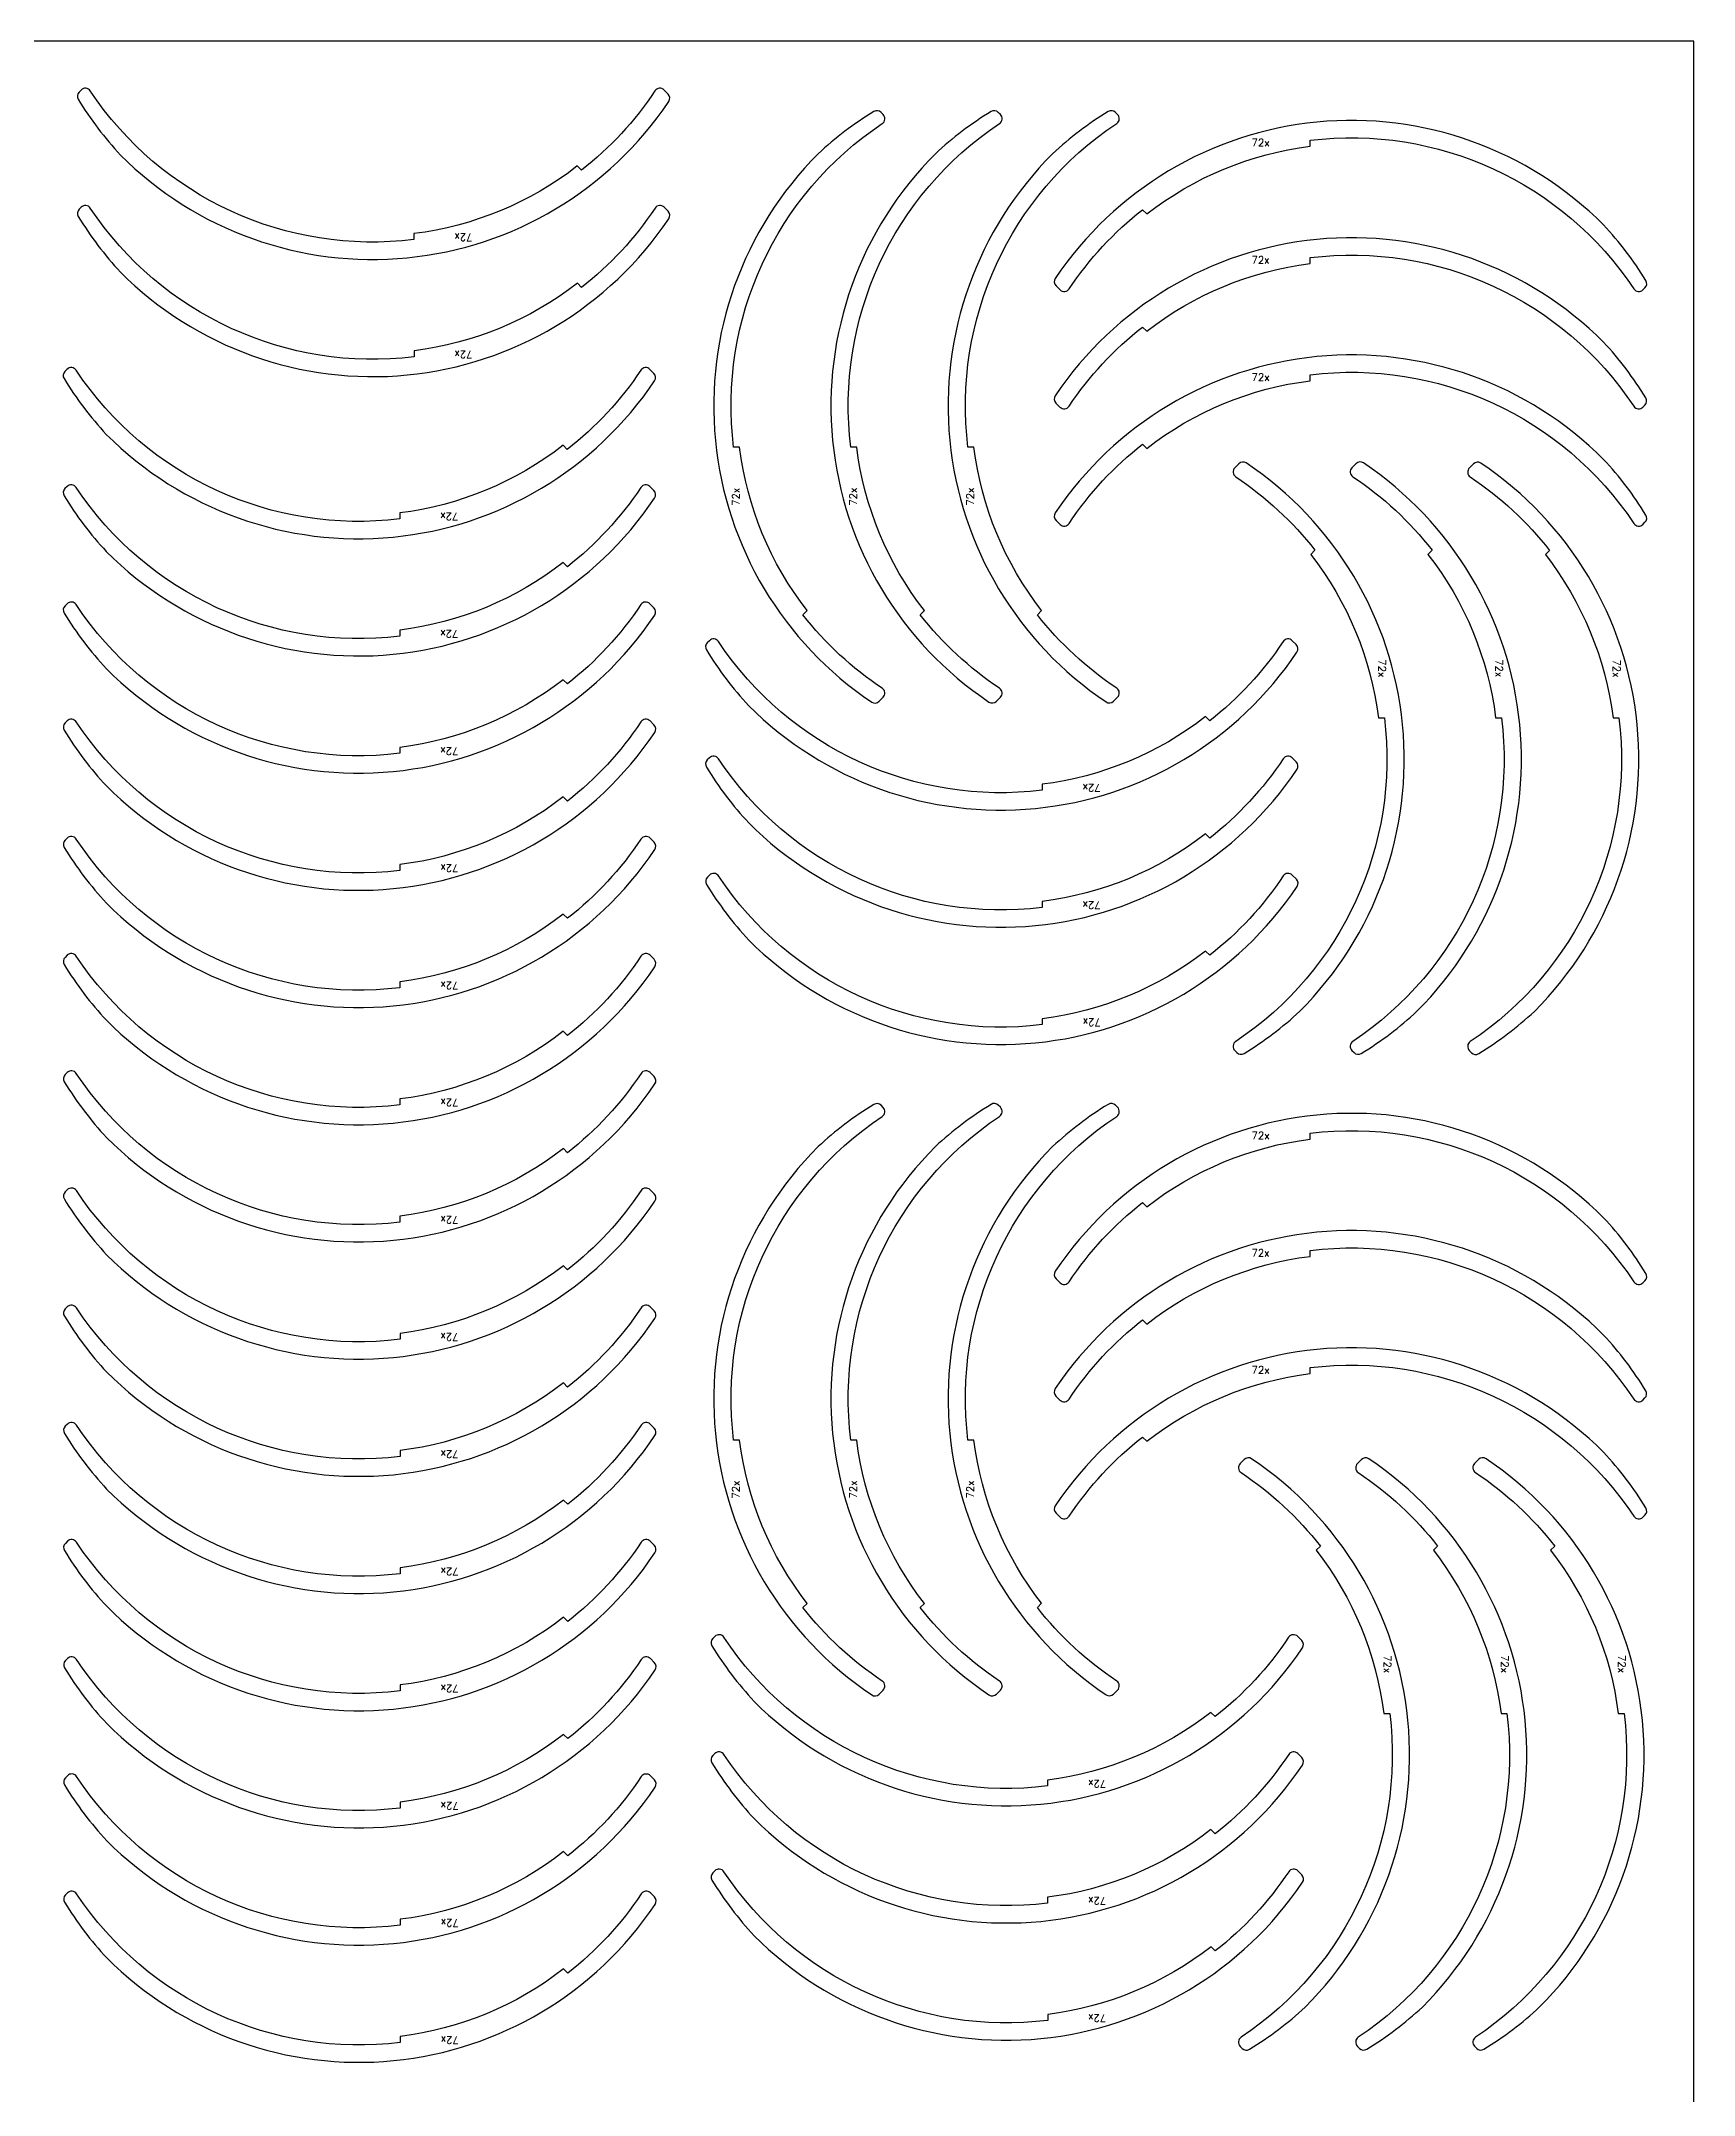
# Model space of a CAD drawing. Header units: millimetres. Extents: x 0 to 1000, y -105 to 1000.
# Drawn here: x 440 to 1000, y 304 to 1000 of the extents above; entities that cross this region are included whole.
import ezdxf

# ---------------------------------------------------------------- set-up
doc = ezdxf.new("R2010")
doc.units = ezdxf.units.MM
for name, color, linetype in [('--NestedParts--', 7, 'Continuous'), ('sheet', 24, 'Continuous'), ('Texto', 7, 'Continuous')]:
    doc.layers.add(name, color=color, linetype=linetype)
doc.styles.get("Standard").update_dxf_attribs({"font": 'txt.shx'})

msp = doc.modelspace()

# ---------------------------------------------------------------- linework, layer by layer
at = {"layer": '--NestedParts--', "color": 7}
for points in [[(647.83, 983.1, -0.080167), (622.92, 956.23), (621.5, 957.66, -0.135016), (566.12, 934.72), (566.12, 932.7, -0.283604), (456.4, 983.1, 0.473431), (453.32, 983.41), (452.62, 982.71, 0.345608), (452.33, 980.26, 0.050357), (466.64, 961.37, 0.472449), (652.51, 979.52, 0.357325), (652.27, 982.05), (650.91, 983.41, 0.47343)], [(724.86, 780.6, -0.080167), (697.99, 805.51), (699.42, 806.93, -0.135016), (676.48, 862.3), (674.47, 862.3, -0.283604), (724.87, 972.03, 0.473431), (725.17, 975.11), (724.47, 975.8, 0.345608), (722.02, 976.1, 0.050357), (703.14, 961.79, 0.472449), (721.28, 775.92, 0.357325), (723.81, 776.16), (725.17, 777.52, 0.47343)], [(764.6, 780.61, -0.080167), (737.73, 805.52), (739.15, 806.94, -0.135016), (716.21, 862.32), (714.2, 862.32, -0.283604), (764.6, 972.04, 0.473431), (764.9, 975.12), (764.21, 975.82, 0.345608), (761.75, 976.11, 0.050357), (742.87, 961.8, 0.472449), (761.02, 775.93, 0.357325), (763.55, 776.18), (764.9, 777.53, 0.47343)], [(804.33, 780.62, -0.080167), (777.46, 805.53), (778.88, 806.96, -0.135016), (755.95, 862.33), (753.93, 862.33, -0.283604), (804.33, 972.06, 0.473431), (804.64, 975.13), (803.94, 975.83, 0.345608), (801.49, 976.13, 0.050357), (782.6, 961.81, 0.472449), (800.75, 775.94, 0.357325), (803.28, 776.19), (804.64, 777.54, 0.47343)], [(788.2, 915.95, -0.080167), (813.11, 942.82), (814.54, 941.39, -0.135016), (869.91, 964.33), (869.91, 966.35, -0.283604), (979.64, 915.95, 0.473431), (982.71, 915.64), (983.41, 916.34, 0.345608), (983.71, 918.79, 0.050357), (969.39, 937.68, 0.472449), (783.52, 919.53, 0.357325), (783.77, 917), (785.12, 915.64, 0.47343)], [(647.84, 943.37, -0.080167), (622.94, 916.5), (621.51, 917.92, -0.135016), (566.14, 894.99), (566.14, 892.97, -0.283604), (456.41, 943.37, 0.473431), (453.33, 943.68), (452.64, 942.98, 0.345608), (452.34, 940.53, 0.050357), (466.65, 921.64, 0.472449), (652.52, 939.79, 0.357325), (652.28, 942.32), (650.92, 943.68, 0.47343)], [(788.19, 876.19, -0.080167), (813.1, 903.06), (814.52, 901.64, -0.135016), (869.9, 924.57), (869.9, 926.59, -0.283604), (979.62, 876.19, 0.473431), (982.7, 875.89), (983.4, 876.58, 0.345608), (983.69, 879.03, 0.050357), (969.38, 897.92, 0.472449), (783.51, 879.77, 0.357325), (783.76, 877.24), (785.11, 875.89, 0.47343)], [(788.2, 836.46, -0.080167), (813.11, 863.33), (814.54, 861.91, -0.135016), (869.91, 884.84), (869.91, 886.86, -0.283604), (979.64, 836.46, 0.473431), (982.71, 836.15), (983.41, 836.85, 0.345608), (983.71, 839.3, 0.050357), (969.39, 858.19, 0.472449), (783.52, 840.04, 0.357325), (783.77, 837.51), (785.12, 836.15, 0.47343)], [(643.02, 888.4, -0.080167), (618.11, 861.53), (616.68, 862.96, -0.135016), (561.31, 840.02), (561.31, 838.01, -0.283604), (451.58, 888.41, 0.473431), (448.51, 888.71), (447.81, 888.01, 0.345608), (447.51, 885.56, 0.050357), (461.83, 866.67, 0.472449), (647.7, 884.82, 0.357325), (647.45, 887.35), (646.1, 888.71, 0.47343)], [(844.67, 852.28, -0.080167), (871.54, 827.37), (870.11, 825.94, -0.135016), (893.05, 770.57), (895.06, 770.57, -0.283604), (844.67, 660.85, 0.473431), (844.36, 657.77), (845.06, 657.07, 0.345608), (847.51, 656.78, 0.050357), (866.4, 671.09, 0.472449), (848.25, 856.96, 0.357325), (845.72, 856.71), (844.36, 855.36, 0.47343)], [(884.4, 852.29, -0.080167), (911.27, 827.38), (909.84, 825.96, -0.135016), (932.78, 770.59), (934.8, 770.59, -0.283604), (884.4, 660.86, 0.473431), (884.09, 657.78), (884.79, 657.08, 0.345608), (887.24, 656.79, 0.050357), (906.13, 671.1, 0.472449), (887.98, 856.97, 0.357325), (885.45, 856.73), (884.09, 855.37, 0.47343)], [(924.2, 852.23, -0.080167), (951.07, 827.32), (949.64, 825.9, -0.135016), (972.58, 770.53), (974.59, 770.53, -0.283604), (924.2, 660.8, 0.473431), (923.89, 657.72), (924.59, 657.02, 0.345608), (927.04, 656.73, 0.050357), (945.93, 671.04, 0.472449), (927.78, 856.91, 0.357325), (925.25, 856.67), (923.89, 855.31, 0.47343)], [(643.03, 848.67, -0.080167), (618.12, 821.8), (616.7, 823.23, -0.135016), (561.32, 800.29), (561.32, 798.27, -0.283604), (451.6, 848.67, 0.473431), (448.52, 848.98), (447.82, 848.28, 0.345608), (447.53, 845.83, 0.050357), (461.84, 826.94, 0.472449), (647.71, 845.09, 0.357325), (647.47, 847.62), (646.11, 848.98, 0.47343)], [(643.04, 808.94, -0.080167), (618.13, 782.07), (616.71, 783.49, -0.135016), (561.34, 760.56), (561.34, 758.54, -0.283604), (451.61, 808.94, 0.473431), (448.53, 809.25), (447.84, 808.55, 0.345608), (447.54, 806.1, 0.050357), (461.85, 787.21, 0.472449), (647.72, 805.36, 0.357325), (647.48, 807.89), (646.12, 809.25, 0.47343)], [(860.76, 796.42, -0.080167), (835.86, 769.55), (834.43, 770.97, -0.135016), (779.06, 748.04), (779.06, 746.02, -0.283604), (669.33, 796.42, 0.473431), (666.25, 796.72), (665.56, 796.03, 0.345608), (665.26, 793.58, 0.050357), (679.57, 774.69, 0.472449), (865.44, 792.84, 0.357325), (865.2, 795.37), (863.84, 796.72, 0.47343)], [(643.06, 769.21, -0.080167), (618.15, 742.34), (616.72, 743.76, -0.135016), (561.35, 720.82), (561.35, 718.81, -0.283604), (451.63, 769.21, 0.473431), (448.55, 769.51), (447.85, 768.82, 0.345608), (447.55, 766.36, 0.050357), (461.87, 747.48, 0.472449), (647.74, 765.63, 0.357325), (647.49, 768.16), (646.14, 769.51, 0.47343)], [(860.78, 756.69, -0.080167), (835.87, 729.81), (834.44, 731.24, -0.135016), (779.07, 708.3), (779.07, 706.29, -0.283604), (669.35, 756.69, 0.473431), (666.27, 756.99), (665.57, 756.3, 0.345608), (665.28, 753.84, 0.050357), (679.59, 734.96, 0.472449), (865.46, 753.11, 0.357325), (865.21, 755.64), (863.86, 756.99, 0.47343)], [(643.07, 729.47, -0.080167), (618.16, 702.6), (616.74, 704.03, -0.135016), (561.36, 681.09), (561.36, 679.08, -0.283604), (451.64, 729.48, 0.473431), (448.56, 729.78), (447.86, 729.08, 0.345608), (447.57, 726.63, 0.050357), (461.88, 707.74, 0.472449), (647.75, 725.89, 0.357325), (647.51, 728.42), (646.15, 729.78, 0.47343)], [(860.79, 716.95, -0.080167), (835.88, 690.08), (834.46, 691.51, -0.135016), (779.09, 668.57), (779.09, 666.56, -0.283604), (669.36, 716.95, 0.473431), (666.28, 717.26), (665.58, 716.56, 0.345608), (665.29, 714.11, 0.050357), (679.6, 695.22, 0.472449), (865.47, 713.37, 0.357325), (865.23, 715.9), (863.87, 717.26, 0.47343)], [(643.08, 689.74, -0.080167), (618.18, 662.87), (616.75, 664.3, -0.135016), (561.38, 641.36), (561.38, 639.34, -0.283604), (451.65, 689.74, 0.473431), (448.57, 690.05), (447.88, 689.35, 0.345608), (447.58, 686.9, 0.050357), (461.89, 668.01, 0.472449), (647.76, 686.16, 0.357325), (647.52, 688.69), (646.16, 690.05, 0.47343)], [(643.1, 650.01, -0.080167), (618.19, 623.14), (616.76, 624.56, -0.135016), (561.39, 601.63), (561.39, 599.61, -0.283604), (451.67, 650.01, 0.473431), (448.59, 650.32), (447.89, 649.62, 0.345608), (447.6, 647.17, 0.050357), (461.91, 628.28, 0.472449), (647.78, 646.43, 0.357325), (647.53, 648.96), (646.18, 650.32, 0.47343)], [(724.86, 444, -0.080167), (697.99, 468.91), (699.42, 470.33, -0.135016), (676.48, 525.7), (674.47, 525.7, -0.283604), (724.87, 635.43, 0.473431), (725.17, 638.51), (724.47, 639.2, 0.345608), (722.02, 639.5, 0.050357), (703.14, 625.19, 0.472449), (721.28, 439.32, 0.357325), (723.81, 439.56), (725.17, 440.92, 0.47343)], [(764.6, 444.01, -0.080167), (737.73, 468.92), (739.15, 470.34, -0.135016), (716.21, 525.72), (714.2, 525.72, -0.283604), (764.6, 635.44, 0.473431), (764.9, 638.52), (764.21, 639.22, 0.345608), (761.75, 639.51, 0.050357), (742.87, 625.2, 0.472449), (761.02, 439.33, 0.357325), (763.55, 439.58), (764.9, 440.93, 0.47343)], [(804.33, 444.02, -0.080167), (777.46, 468.93), (778.88, 470.36, -0.135016), (755.95, 525.73), (753.93, 525.73, -0.283604), (804.33, 635.46, 0.473431), (804.64, 638.53), (803.94, 639.23, 0.345608), (801.49, 639.53, 0.050357), (782.6, 625.21, 0.472449), (800.75, 439.34, 0.357325), (803.28, 439.59), (804.64, 440.94, 0.47343)], [(788.2, 579.35, -0.080167), (813.11, 606.22), (814.54, 604.79, -0.135016), (869.91, 627.73), (869.91, 629.75, -0.283604), (979.64, 579.35, 0.473431), (982.71, 579.04), (983.41, 579.74, 0.345608), (983.71, 582.19, 0.050357), (969.39, 601.08, 0.472449), (783.52, 582.93, 0.357325), (783.77, 580.4), (785.12, 579.04, 0.47343)], [(643.11, 610.28, -0.080167), (618.2, 583.41), (616.78, 584.83, -0.135016), (561.41, 561.89), (561.41, 559.88, -0.283604), (451.68, 610.28, 0.473431), (448.6, 610.58), (447.9, 609.89, 0.345608), (447.61, 607.43, 0.050357), (461.92, 588.55, 0.472449), (647.79, 606.7, 0.357325), (647.55, 609.23), (646.19, 610.58, 0.47343)], [(788.19, 539.59, -0.080167), (813.1, 566.46), (814.52, 565.04, -0.135016), (869.9, 587.97), (869.9, 589.99, -0.283604), (979.62, 539.59, 0.473431), (982.7, 539.29), (983.4, 539.98, 0.345608), (983.69, 542.43, 0.050357), (969.38, 561.32, 0.472449), (783.51, 543.17, 0.357325), (783.76, 540.64), (785.11, 539.29, 0.47343)], [(643.13, 570.54, -0.080167), (618.22, 543.67), (616.79, 545.1, -0.135016), (561.42, 522.16), (561.42, 520.15, -0.283604), (451.69, 570.55, 0.473431), (448.61, 570.85), (447.92, 570.15, 0.345608), (447.62, 567.7, 0.050357), (461.93, 548.81, 0.472449), (647.8, 566.96, 0.357325), (647.56, 569.49), (646.2, 570.85, 0.47343)], [(788.2, 499.86, -0.080167), (813.11, 526.73), (814.54, 525.31, -0.135016), (869.91, 548.24), (869.91, 550.26, -0.283604), (979.64, 499.86, 0.473431), (982.71, 499.55), (983.41, 500.25, 0.345608), (983.71, 502.7, 0.050357), (969.39, 521.59, 0.472449), (783.52, 503.44, 0.357325), (783.77, 500.91), (785.12, 499.55, 0.47343)], [(643.14, 530.81, -0.080167), (618.23, 503.94), (616.8, 505.37, -0.135016), (561.43, 482.43), (561.43, 480.41, -0.283604), (451.71, 530.81, 0.473431), (448.63, 531.12), (447.93, 530.42, 0.345608), (447.64, 527.97, 0.050357), (461.95, 509.08, 0.472449), (647.82, 527.23, 0.357325), (647.57, 529.76), (646.22, 531.12, 0.47343)], [(846.5, 514.67, -0.080167), (873.37, 489.76), (871.95, 488.34, -0.135016), (894.88, 432.96), (896.9, 432.96, -0.283604), (846.5, 323.24, 0.473431), (846.19, 320.16), (846.89, 319.46, 0.345608), (849.34, 319.17, 0.050357), (868.23, 333.48, 0.472449), (850.08, 519.35, 0.357325), (847.55, 519.11), (846.2, 517.75, 0.47343)], [(886.23, 514.68, -0.080167), (913.11, 489.77), (911.68, 488.35, -0.135016), (934.62, 432.98), (936.63, 432.98, -0.283604), (886.23, 323.25, 0.473431), (885.93, 320.17), (886.62, 319.48, 0.345608), (889.08, 319.18, 0.050357), (907.96, 333.49, 0.472449), (889.81, 519.36, 0.357325), (887.28, 519.12), (885.93, 517.76, 0.47343)], [(925.97, 514.7, -0.080167), (952.84, 489.79), (951.41, 488.36, -0.135016), (974.35, 432.99), (976.36, 432.99, -0.283604), (925.97, 323.27, 0.473431), (925.66, 320.19), (926.36, 319.49, 0.345608), (928.81, 319.2, 0.050357), (947.7, 333.51, 0.472449), (929.55, 519.38, 0.357325), (927.02, 519.13), (925.66, 517.78, 0.47343)], [(643.15, 491.08, -0.080167), (618.24, 464.21), (616.82, 465.63, -0.135016), (561.45, 442.7), (561.45, 440.68, -0.283604), (451.72, 491.08, 0.473431), (448.64, 491.39), (447.95, 490.69, 0.345608), (447.65, 488.24, 0.050357), (461.96, 469.35, 0.472449), (647.83, 487.5, 0.357325), (647.59, 490.03), (646.23, 491.39, 0.47343)], [(862.62, 458.84, -0.080167), (837.71, 431.97), (836.28, 433.39, -0.135016), (780.91, 410.46), (780.91, 408.44, -0.283604), (671.18, 458.84, 0.473431), (668.11, 459.15), (667.41, 458.45, 0.345608), (667.11, 456, 0.050357), (681.43, 437.11, 0.472449), (867.3, 455.26, 0.357325), (867.05, 457.79), (865.7, 459.15, 0.47343)], [(643.17, 451.35, -0.080167), (618.26, 424.48), (616.83, 425.9, -0.135016), (561.46, 402.96), (561.46, 400.95, -0.283604), (451.73, 451.35, 0.473431), (448.66, 451.65), (447.96, 450.96, 0.345608), (447.66, 448.5, 0.050357), (461.98, 429.62, 0.472449), (647.85, 447.77, 0.357325), (647.6, 450.3), (646.25, 451.65, 0.47343)], [(862.63, 419.11, -0.080167), (837.72, 392.24), (836.3, 393.66, -0.135016), (780.92, 370.73), (780.92, 368.71, -0.283604), (671.2, 419.11, 0.473431), (668.12, 419.42), (667.42, 418.72, 0.345608), (667.13, 416.27, 0.050357), (681.44, 397.38, 0.472449), (867.31, 415.53, 0.357325), (867.06, 418.06), (865.71, 419.41, 0.47343)], [(643.18, 411.61, -0.080167), (618.27, 384.74), (616.85, 386.17, -0.135016), (561.47, 363.23), (561.47, 361.22, -0.283604), (451.75, 411.62, 0.473431), (448.67, 411.92), (447.97, 411.22, 0.345608), (447.68, 408.77, 0.050357), (461.99, 389.88, 0.472449), (647.86, 408.03, 0.357325), (647.61, 410.56), (646.26, 411.92, 0.47343)], [(862.64, 379.38, -0.080167), (837.73, 352.5), (836.31, 353.93, -0.135016), (780.94, 330.99), (780.94, 328.98, -0.283604), (671.21, 379.38, 0.473431), (668.13, 379.68), (667.44, 378.99, 0.345608), (667.14, 376.53, 0.050357), (681.45, 357.65, 0.472449), (867.32, 375.8, 0.357325), (867.08, 378.33), (865.72, 379.68, 0.47343)], [(643.19, 371.88, -0.080167), (618.28, 345.01), (616.86, 346.44, -0.135016), (561.49, 323.5), (561.49, 321.48, -0.283604), (451.76, 371.88, 0.473431), (448.68, 372.19), (447.99, 371.49, 0.345608), (447.69, 369.04, 0.050357), (462, 350.15, 0.472449), (647.87, 368.3, 0.357325), (647.63, 370.83), (646.27, 372.19, 0.47343)]]:
    msp.add_lwpolyline(points, format="xyb", close=True, dxfattribs=at)
at = {"layer": 'sheet', "color": 7}
msp.add_lwpolyline([(0, 0), (1000, 0), (1000, 1000), (0, 1000)], close=True, dxfattribs=at)

# ---------------------------------------------------------------- texts
at = {"layer": 'Texto', "color": 3, "char_height": 2.5, "width": 6.0401, "attachment_point": 1}
for insert in [(850.07, 966.83), (850.06, 927.07), (850.07, 887.34), (850.07, 630.23), (850.06, 590.47), (850.07, 550.74)]:
    msp.add_mtext('72x', dxfattribs=dict(at, insert=insert))
for insert, rotation in [((585.96, 932.22), 180), ((585.98, 892.49), 180), ((673.99, 842.46), 90), ((713.72, 842.48), 90), ((753.45, 842.49), 90), ((581.15, 837.53), 180), ((581.16, 797.79), 180), ((895.54, 790.41), 270), ((935.28, 790.43), 270), ((975.07, 790.37), 270), ((581.18, 758.06), 180), ((798.9, 745.54), 180), ((581.19, 718.33), 180), ((798.91, 705.81), 180), ((581.2, 678.6), 180), ((798.93, 666.08), 180), ((581.22, 638.86), 180), ((581.23, 599.13), 180), ((581.24, 559.4), 180), ((581.26, 519.67), 180), ((673.99, 505.86), 90), ((713.72, 505.88), 90), ((753.45, 505.89), 90), ((581.27, 479.93), 180), ((897.38, 452.8), 270), ((937.11, 452.82), 270), ((976.84, 452.83), 270), ((581.29, 440.2), 180), ((800.75, 407.96), 180), ((581.3, 400.47), 180), ((800.76, 368.23), 180), ((581.31, 360.74), 180), ((800.78, 328.5), 180), ((581.33, 321), 180)]:
    msp.add_mtext('72x', dxfattribs=dict(at, insert=insert, rotation=rotation))

doc.saveas('drawing.dxf')
